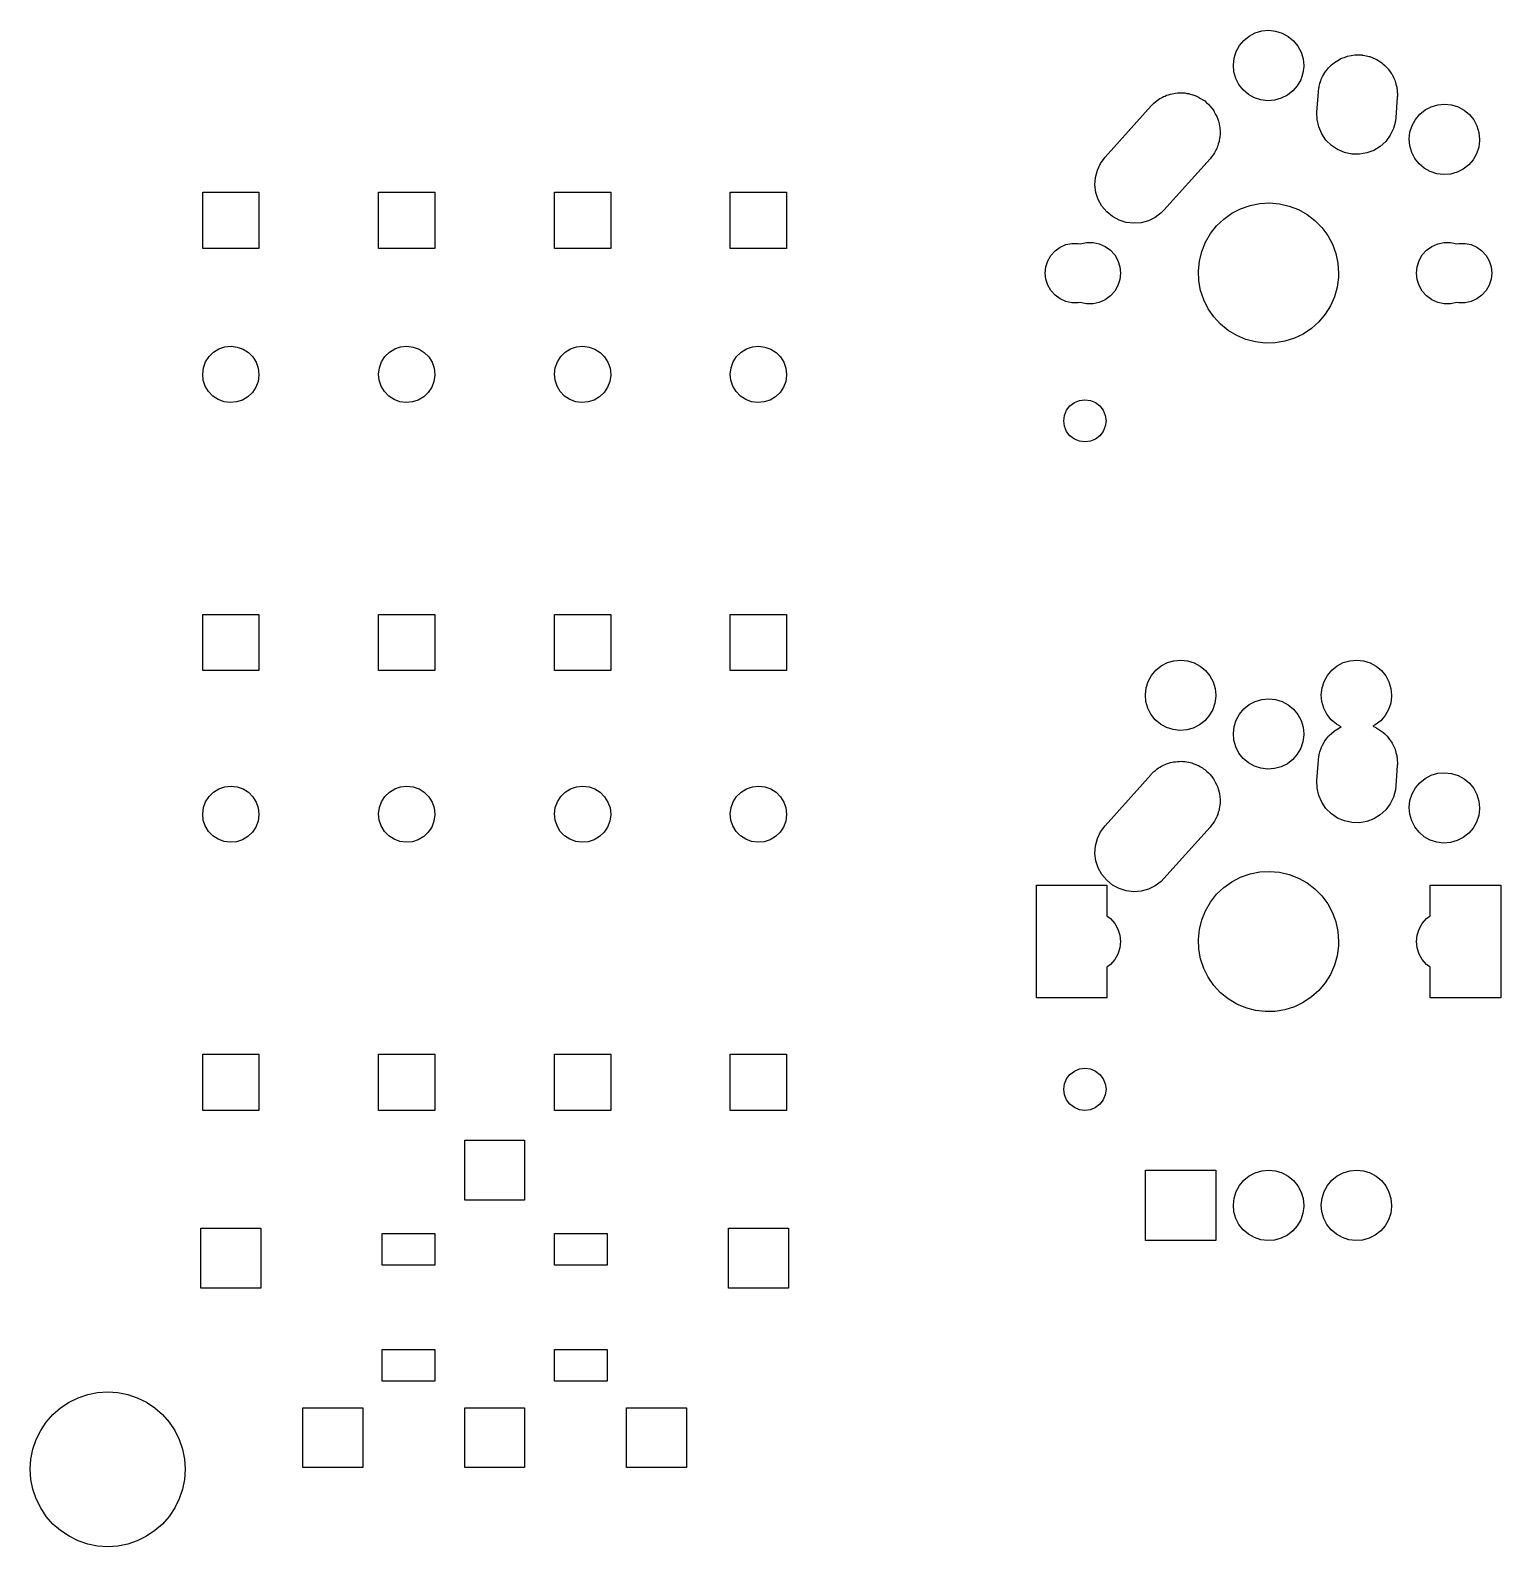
# Model space of a CAD drawing. Extents: x 124.3 to 210.2, y -114.7 to -26.3.
# Drawn here: x 124.3 to 166.1, y -114.7 to -71.6 of the extents above; entities that cross this region are included whole.
import ezdxf

# ---------------------------------------------------------------- set-up
doc = ezdxf.new("R2010")
doc.units = 0
doc.layers.add('BLACK', color=7, linetype='CONTINUOUS')

msp = doc.modelspace()

# ---------------------------------------------------------------- linework, layer by layer
at = {"layer": 'BLACK', "linetype": 'CONTINUOUS'}
for p, q in [((158.675, -72.035), (158.8, -71.8855)), ((158.8, -71.8855), (158.952, -71.7632)), ((158.952, -71.7632), (159.125, -71.6728)), ((159.125, -71.6728), (159.313, -71.6177)), ((159.313, -71.6177), (159.507, -71.6)), ((159.507, -71.6), (159.701, -71.6204)), ((159.701, -71.6204), (159.888, -71.6781)), ((159.888, -71.6781), (160.059, -71.771)), ((160.059, -71.771), (160.21, -71.8954)), ((160.21, -71.8954), (160.333, -72.0466)), ((158.5, -72.586), (158.522, -72.3921)), ((158.522, -72.3921), (158.581, -72.2061)), ((158.581, -72.2061), (158.675, -72.035)), ((160.333, -72.0466), (160.425, -72.2189)), ((160.425, -72.2189), (160.481, -72.4058)), ((160.481, -72.4058), (160.5, -72.6)), ((161.546, -72.4088), (161.552, -72.4066)), ((161.552, -72.4066), (161.556, -72.4046)), ((161.556, -72.4046), (161.681, -72.3584)), ((161.681, -72.3584), (161.746, -72.3338)), ((161.746, -72.3338), (161.748, -72.3335)), ((161.748, -72.3335), (161.749, -72.3333)), ((161.749, -72.3333), (161.952, -72.2985)), ((161.952, -72.2985), (161.954, -72.2985)), ((161.954, -72.2985), (161.957, -72.298)), ((161.957, -72.298), (162.02, -72.2994)), ((162.02, -72.2994), (162.158, -72.3012)), ((162.158, -72.3012), (162.164, -72.3025)), ((162.164, -72.3025), (162.171, -72.3027)), ((162.171, -72.3027), (162.24, -72.3176)), ((162.24, -72.3176), (162.36, -72.3413)), ((162.36, -72.3413), (162.37, -72.3456)), ((162.37, -72.3456), (162.38, -72.3476)), ((162.38, -72.3476), (162.446, -72.3758)), ((162.446, -72.3758), (162.551, -72.4176)), ((158.516, -72.7805), (158.5, -72.586)), ((158.57, -72.9681), (158.516, -72.7805)), ((160.475, -72.8215), (160.414, -73.0067)), ((160.5, -72.6279), (160.475, -72.8215)), ((160.5, -72.6), (160.5, -72.6279)), ((161.039, -72.9164), (161.078, -72.8355)), ((161.078, -72.8355), (161.09, -72.8202)), ((161.09, -72.8202), (161.096, -72.8073)), ((161.096, -72.8073), (161.151, -72.7385)), ((161.151, -72.7385), (161.206, -72.6643)), ((161.206, -72.6643), (161.217, -72.6543)), ((161.217, -72.6543), (161.224, -72.6456)), ((161.224, -72.6456), (161.295, -72.5836)), ((161.295, -72.5836), (161.364, -72.5203)), ((161.364, -72.5203), (161.373, -72.5148)), ((161.373, -72.5148), (161.379, -72.5099)), ((161.379, -72.5099), (161.468, -72.4566)), ((161.468, -72.4566), (161.546, -72.4088)), ((162.551, -72.4176), (162.564, -72.4262)), ((162.564, -72.4262), (162.576, -72.4313)), ((162.576, -72.4313), (162.635, -72.4707)), ((162.635, -72.4707), (162.725, -72.5275)), ((162.725, -72.5275), (162.74, -72.5415)), ((162.74, -72.5415), (162.754, -72.5506)), ((162.754, -72.5506), (162.802, -72.5989)), ((162.802, -72.5989), (162.876, -72.6672)), ((162.876, -72.6672), (162.891, -72.6875)), ((162.891, -72.6875), (162.905, -72.7014)), ((162.905, -72.7014), (162.942, -72.7559)), ((162.942, -72.7559), (162.999, -72.8322)), ((162.999, -72.8322), (163.012, -72.8589)), ((158.659, -73.1417), (158.57, -72.9681)), ((158.781, -73.2947), (158.659, -73.1417)), ((160.317, -73.1764), (160.19, -73.3242)), ((160.414, -73.0067), (160.317, -73.1764)), ((160.917, -73.3435), (160.93, -73.2343)), ((160.93, -73.2343), (160.937, -73.208)), ((160.937, -73.208), (160.94, -73.1861)), ((160.94, -73.1861), (160.963, -73.1113)), ((160.963, -73.1113), (160.985, -73.0278)), ((160.985, -73.0278), (160.995, -73.007)), ((160.995, -73.007), (161.001, -72.9895)), ((161.001, -72.9895), (161.039, -72.9164)), ((163.012, -72.8589), (163.025, -72.878)), ((163.025, -72.878), (163.051, -72.9362)), ((163.051, -72.9362), (163.09, -73.0168)), ((163.09, -73.0168), (163.1, -73.0499)), ((163.1, -73.0499), (163.11, -73.0742)), ((163.11, -73.0742), (163.123, -73.1335)), ((163.123, -73.1335), (163.146, -73.215)), ((163.146, -73.215), (163.15, -73.2537)), ((163.15, -73.2537), (163.156, -73.2829)), ((156.195, -73.7155), (156.24, -73.6706)), ((156.24, -73.6706), (156.289, -73.6338)), ((156.289, -73.6338), (156.339, -73.5899)), ((156.339, -73.5899), (156.377, -73.5671)), ((156.377, -73.5671), (156.411, -73.5418)), ((156.411, -73.5418), (156.462, -73.5165)), ((156.462, -73.5165), (156.516, -73.4846)), ((156.516, -73.4846), (156.561, -73.4678)), ((156.561, -73.4678), (156.602, -73.4476)), ((156.602, -73.4476), (156.654, -73.4334)), ((156.654, -73.4334), (156.709, -73.4133)), ((156.709, -73.4133), (156.761, -73.4044)), ((156.761, -73.4044), (156.809, -73.3914)), ((156.809, -73.3914), (156.859, -73.3876)), ((156.859, -73.3876), (156.912, -73.3785)), ((156.912, -73.3785), (156.969, -73.3792)), ((156.969, -73.3792), (157.022, -73.3752)), ((157.022, -73.3752), (157.068, -73.3805)), ((157.068, -73.3805), (157.118, -73.3812)), ((157.118, -73.3812), (157.178, -73.3931)), ((157.178, -73.3931), (157.234, -73.3996)), ((157.234, -73.3996), (157.275, -73.4124)), ((157.275, -73.4124), (157.32, -73.4213)), ((157.32, -73.4213), (157.381, -73.4457)), ((157.381, -73.4457), (157.438, -73.4637)), ((157.438, -73.4637), (157.472, -73.4822)), ((157.472, -73.4822), (157.511, -73.4976)), ((157.511, -73.4976), (157.57, -73.535)), ((157.57, -73.535), (157.626, -73.5651)), ((157.626, -73.5651), (157.653, -73.5875)), ((157.653, -73.5875), (157.685, -73.6075)), ((157.685, -73.6075), (157.74, -73.6582)), ((157.74, -73.6582), (157.791, -73.7003)), ((157.791, -73.7003), (157.812, -73.7246)), ((158.929, -73.4211), (158.781, -73.2947)), ((159.1, -73.5164), (158.929, -73.4211)), ((159.285, -73.5767), (159.1, -73.5164)), ((159.479, -73.5998), (159.285, -73.5767)), ((159.674, -73.5848), (159.479, -73.5998)), ((159.862, -73.5323), (159.674, -73.5848)), ((160.036, -73.4443), (159.862, -73.5323)), ((160.19, -73.3242), (160.036, -73.4443)), ((160.878, -73.9235), (160.917, -73.3435)), ((163.162, -73.4965), (163.122, -74.0765)), ((163.156, -73.2829), (163.158, -73.3408)), ((163.158, -73.3408), (163.165, -73.42)), ((163.163, -73.4789), (163.162, -73.4905)), ((163.162, -73.4905), (163.162, -73.4965)), ((163.165, -73.42), (163.163, -73.4789)), ((164.313, -73.7177), (164.507, -73.7)), ((164.507, -73.7), (164.701, -73.7204)), ((154.853, -75.2087), (156.163, -73.7487)), ((156.163, -73.7487), (156.178, -73.7332)), ((156.178, -73.7332), (156.184, -73.7256)), ((156.184, -73.7256), (156.195, -73.7155)), ((157.812, -73.7246), (157.836, -73.7472)), ((157.836, -73.7472), (157.884, -73.8109)), ((157.884, -73.8109), (157.928, -73.8644)), ((157.928, -73.8644), (157.942, -73.8887)), ((157.942, -73.8887), (157.959, -73.9122)), ((157.959, -73.9122), (157.997, -73.9879)), ((157.997, -73.9879), (158.032, -74.0514)), ((158.032, -74.0514), (158.039, -74.0742)), ((158.039, -74.0742), (158.05, -74.0968)), ((158.05, -74.0968), (158.075, -74.1832)), ((160.883, -74.1371), (160.878, -73.9235)), ((163.122, -74.0765), (163.11, -74.1857)), ((163.675, -74.135), (163.8, -73.9855)), ((163.8, -73.9855), (163.952, -73.8632)), ((163.952, -73.8632), (164.125, -73.7728)), ((164.125, -73.7728), (164.313, -73.7177)), ((164.701, -73.7204), (164.888, -73.7781)), ((164.888, -73.7781), (165.059, -73.871)), ((165.059, -73.871), (165.21, -73.9954)), ((165.21, -73.9954), (165.333, -74.1466)), ((158.075, -74.1832), (158.098, -74.2546)), ((158.098, -74.2546), (158.1, -74.2746)), ((158.1, -74.2746), (158.106, -74.295)), ((158.106, -74.295), (158.115, -74.3903)), ((158.123, -74.5589), (158.114, -74.6219)), ((158.115, -74.3903), (158.124, -74.4666)), ((158.124, -74.4666), (158.123, -74.4829)), ((158.123, -74.4829), (158.125, -74.5)), ((158.125, -74.5), (158.123, -74.5589)), ((160.929, -74.3458), (160.883, -74.1371)), ((161.014, -74.542), (160.929, -74.3458)), ((161.134, -74.7186), (161.014, -74.542)), ((163.054, -74.3921), (162.961, -74.5845)), ((163.11, -74.1857), (163.054, -74.3921)), ((163.5, -74.686), (163.522, -74.4921)), ((163.522, -74.4921), (163.581, -74.3061)), ((163.581, -74.3061), (163.675, -74.135)), ((165.333, -74.1466), (165.425, -74.3189)), ((165.425, -74.3189), (165.481, -74.5058)), ((165.481, -74.5058), (165.5, -74.7)), ((158.028, -74.9576), (157.992, -75.0209)), ((158.04, -74.9201), (158.028, -74.9576)), ((158.056, -74.8866), (158.04, -74.9201)), ((158.072, -74.8271), (158.056, -74.8866)), ((158.094, -74.7626), (158.072, -74.8271)), ((158.1, -74.7194), (158.094, -74.7626)), ((158.111, -74.6799), (158.1, -74.7194)), ((158.114, -74.6219), (158.111, -74.6799)), ((161.286, -74.8693), (161.134, -74.7186)), ((161.463, -74.9887), (161.286, -74.8693)), ((161.66, -75.0723), (161.463, -74.9887)), ((162.675, -74.8996), (162.493, -75.0111)), ((162.833, -74.7557), (162.675, -74.8996)), ((162.961, -74.5845), (162.833, -74.7557)), ((163.516, -74.8805), (163.5, -74.686)), ((163.57, -75.0681), (163.516, -74.8805)), ((165.475, -74.9215), (165.414, -75.1067)), ((165.5, -74.7279), (165.475, -74.9215)), ((165.5, -74.7), (165.5, -74.7279)), ((154.634, -75.5734), (154.726, -75.3806)), ((154.726, -75.3806), (154.853, -75.2087)), ((157.837, -75.2513), (156.527, -76.7113)), ((157.878, -75.1966), (157.837, -75.2513)), ((157.927, -75.1372), (157.878, -75.1966)), ((157.944, -75.1063), (157.927, -75.1372)), ((157.964, -75.0794), (157.944, -75.1063)), ((157.992, -75.0209), (157.964, -75.0794)), ((161.869, -75.1173), (161.66, -75.0723)), ((162.082, -75.122), (161.869, -75.1173)), ((162.293, -75.0862), (162.082, -75.122)), ((162.493, -75.0111), (162.293, -75.0862)), ((163.659, -75.2417), (163.57, -75.0681)), ((163.781, -75.3947), (163.659, -75.2417)), ((163.929, -75.5211), (163.781, -75.3947)), ((165.19, -75.4242), (165.036, -75.5443)), ((165.317, -75.2764), (165.19, -75.4242)), ((165.414, -75.1067), (165.317, -75.2764)), ((154.565, -75.9934), (154.579, -75.7801)), ((154.579, -75.7801), (154.634, -75.5734)), ((164.1, -75.6164), (163.929, -75.5211)), ((164.285, -75.6767), (164.1, -75.6164)), ((164.479, -75.6998), (164.285, -75.6767)), ((164.674, -75.6848), (164.479, -75.6998)), ((164.862, -75.6323), (164.674, -75.6848)), ((165.036, -75.5443), (164.862, -75.6323)), ((129.2, -77.8), (129.2, -76.2)), ((129.2, -76.2), (130.8, -76.2)), ((130.8, -76.2), (130.8, -77.8)), ((134.2, -77.8), (134.2, -76.2)), ((134.2, -76.2), (135.8, -76.2)), ((135.8, -76.2), (135.8, -77.8)), ((139.2, -77.8), (139.2, -76.2)), ((139.2, -76.2), (140.8, -76.2)), ((140.8, -76.2), (140.8, -77.8)), ((144.2, -77.8), (144.2, -76.2)), ((144.2, -76.2), (145.8, -76.2)), ((145.8, -76.2), (145.8, -77.8)), ((154.592, -76.2054), (154.565, -75.9934)), ((154.658, -76.4086), (154.592, -76.2054)), ((154.762, -76.5956), (154.658, -76.4086)), ((154.899, -76.7596), (154.762, -76.5956)), ((156.527, -76.7113), (156.45, -76.7894)), ((158.458, -76.7999), (158.708, -76.6701)), ((158.708, -76.6701), (158.974, -76.5768)), ((158.974, -76.5768), (159.25, -76.5218)), ((159.25, -76.5218), (159.531, -76.5063)), ((159.531, -76.5063), (159.812, -76.5306)), ((159.812, -76.5306), (160.086, -76.5942)), ((160.086, -76.5942), (160.349, -76.6959)), ((160.349, -76.6959), (160.595, -76.8335)), ((155.064, -76.8949), (154.899, -76.7596)), ((155.252, -76.9963), (155.064, -76.8949)), ((155.456, -77.0604), (155.252, -76.9963)), ((155.668, -77.0848), (155.456, -77.0604)), ((155.881, -77.0686), (155.668, -77.0848)), ((156.088, -77.0124), (155.881, -77.0686)), ((156.279, -76.9182), (156.088, -77.0124)), ((156.45, -76.7894), (156.279, -76.9182)), ((158.025, -77.1581), (158.229, -76.9637)), ((158.229, -76.9637), (158.458, -76.7999)), ((160.595, -76.8335), (160.819, -77.0044)), ((160.819, -77.0044), (161.016, -77.2051)), ((157.709, -77.6228), (157.851, -77.3793)), ((157.851, -77.3793), (158.025, -77.1581)), ((161.016, -77.2051), (161.184, -77.4316)), ((161.184, -77.4316), (161.317, -77.6795)), ((130.8, -77.8), (129.2, -77.8)), ((135.8, -77.8), (134.2, -77.8)), ((140.8, -77.8), (139.2, -77.8)), ((145.8, -77.8), (144.2, -77.8)), ((153.223, -78.1543), (153.312, -78.0004)), ((153.312, -78.0004), (153.431, -77.8683)), ((153.431, -77.8683), (153.575, -77.7639)), ((153.575, -77.7639), (153.737, -77.6916)), ((153.737, -77.6916), (153.911, -77.6547)), ((153.911, -77.6547), (154.089, -77.6547)), ((154.089, -77.6547), (154.15, -77.6677)), ((154.15, -77.6677), (154.329, -77.6298)), ((154.329, -77.6298), (154.511, -77.6298)), ((154.511, -77.6298), (154.69, -77.6678)), ((154.69, -77.6678), (154.857, -77.7422)), ((154.857, -77.7422), (155.005, -77.8497)), ((155.005, -77.8497), (155.128, -77.9857)), ((155.128, -77.9857), (155.219, -78.1441)), ((157.536, -78.1572), (157.604, -77.8839)), ((157.604, -77.8839), (157.709, -77.6228)), ((161.317, -77.6795), (161.415, -77.9437)), ((161.415, -77.9437), (161.474, -78.2191)), ((163.781, -78.1441), (163.872, -77.9857)), ((163.872, -77.9857), (163.995, -77.8497)), ((163.995, -77.8497), (164.142, -77.7422)), ((164.142, -77.7422), (164.31, -77.6678)), ((164.31, -77.6678), (164.489, -77.6298)), ((164.489, -77.6298), (164.671, -77.6298)), ((164.671, -77.6298), (164.85, -77.6677)), ((164.85, -77.6677), (164.911, -77.6547)), ((164.911, -77.6547), (165.089, -77.6547)), ((165.089, -77.6547), (165.263, -77.6916)), ((165.263, -77.6916), (165.425, -77.7639)), ((165.425, -77.7639), (165.569, -77.8683)), ((165.569, -77.8683), (165.688, -78.0004)), ((165.688, -78.0004), (165.777, -78.1543)), ((153.15, -78.5), (153.169, -78.3233)), ((153.169, -78.3233), (153.223, -78.1543)), ((155.219, -78.1441), (155.276, -78.3181)), ((155.276, -78.3181), (155.295, -78.5)), ((157.507, -78.4374), (157.536, -78.1572)), ((157.518, -78.7188), (157.507, -78.4374)), ((161.474, -78.2191), (161.494, -78.5)), ((163.705, -78.5), (163.724, -78.3181)), ((163.724, -78.3181), (163.781, -78.1441)), ((165.777, -78.1543), (165.831, -78.3233)), ((165.831, -78.3233), (165.85, -78.5)), ((153.169, -78.6767), (153.15, -78.5)), ((153.223, -78.8457), (153.169, -78.6767)), ((153.312, -78.9996), (153.223, -78.8457)), ((155.219, -78.8559), (155.128, -79.0143)), ((155.276, -78.6819), (155.219, -78.8559)), ((155.295, -78.5), (155.276, -78.6819)), ((157.569, -78.9959), (157.518, -78.7188)), ((161.49, -78.6252), (161.452, -78.9043)), ((161.494, -78.5), (161.49, -78.6252)), ((163.724, -78.6819), (163.705, -78.5)), ((163.781, -78.8559), (163.724, -78.6819)), ((163.872, -79.0143), (163.781, -78.8559)), ((165.777, -78.8457), (165.688, -78.9996)), ((165.831, -78.6767), (165.777, -78.8457)), ((165.85, -78.5), (165.831, -78.6767)), ((153.431, -79.1317), (153.312, -78.9996)), ((153.575, -79.2361), (153.431, -79.1317)), ((153.737, -79.3084), (153.575, -79.2361)), ((154.857, -79.2578), (154.69, -79.3322)), ((155.005, -79.1503), (154.857, -79.2578)), ((155.128, -79.0143), (155.005, -79.1503)), ((157.658, -79.263), (157.569, -78.9959)), ((157.784, -79.515), (157.658, -79.263)), ((161.376, -79.1754), (161.262, -79.433)), ((161.452, -78.9043), (161.376, -79.1754)), ((163.995, -79.1503), (163.872, -79.0143)), ((164.142, -79.2578), (163.995, -79.1503)), ((164.31, -79.3322), (164.142, -79.2578)), ((165.425, -79.2361), (165.263, -79.3084)), ((165.569, -79.1317), (165.425, -79.2361)), ((165.688, -78.9996), (165.569, -79.1317)), ((153.911, -79.3453), (153.737, -79.3084)), ((154.089, -79.3453), (153.911, -79.3453)), ((154.15, -79.3323), (154.089, -79.3453)), ((154.329, -79.3702), (154.15, -79.3323)), ((154.511, -79.3702), (154.329, -79.3702)), ((154.69, -79.3322), (154.511, -79.3702)), ((157.944, -79.7467), (157.784, -79.515)), ((161.113, -79.672), (160.932, -79.8876)), ((161.262, -79.433), (161.113, -79.672)), ((164.489, -79.3702), (164.31, -79.3322)), ((164.671, -79.3702), (164.489, -79.3702)), ((164.85, -79.3323), (164.671, -79.3702)), ((164.911, -79.3453), (164.85, -79.3323)), ((165.089, -79.3453), (164.911, -79.3453)), ((165.263, -79.3084), (165.089, -79.3453)), ((158.135, -79.9535), (157.944, -79.7467)), ((158.353, -80.1313), (158.135, -79.9535)), ((158.595, -80.2766), (158.353, -80.1313)), ((160.722, -80.0755), (160.488, -80.232)), ((160.932, -79.8876), (160.722, -80.0755)), ((129.828, -80.5987), (130.006, -80.58)), ((130.006, -80.58), (130.183, -80.6011)), ((134.828, -80.5987), (135.006, -80.58)), ((135.006, -80.58), (135.183, -80.6011)), ((139.828, -80.5987), (140.006, -80.58)), ((140.006, -80.58), (140.183, -80.6011)), ((144.828, -80.5987), (145.006, -80.58)), ((145.006, -80.58), (145.183, -80.6011)), ((158.854, -80.3864), (158.595, -80.2766)), ((159.126, -80.4586), (158.854, -80.3864)), ((159.406, -80.4917), (159.126, -80.4586)), ((159.688, -80.4851), (159.406, -80.4917)), ((159.965, -80.4388), (159.688, -80.4851)), ((160.234, -80.3539), (159.965, -80.4388)), ((160.488, -80.232), (160.234, -80.3539)), ((129.222, -81.1919), (129.283, -81.0243)), ((129.283, -81.0243), (129.38, -80.8744)), ((129.38, -80.8744), (129.507, -80.7496)), ((129.507, -80.7496), (129.659, -80.6561)), ((129.659, -80.6561), (129.828, -80.5987)), ((130.183, -80.6011), (130.351, -80.661)), ((130.351, -80.661), (130.501, -80.7565)), ((130.501, -80.7565), (130.627, -80.8831)), ((130.627, -80.8831), (130.721, -81.0343)), ((134.222, -81.1919), (134.283, -81.0243)), ((134.283, -81.0243), (134.38, -80.8744)), ((134.38, -80.8744), (134.507, -80.7496)), ((134.507, -80.7496), (134.659, -80.6561)), ((134.659, -80.6561), (134.828, -80.5987)), ((135.183, -80.6011), (135.351, -80.661)), ((135.351, -80.661), (135.501, -80.7565)), ((135.501, -80.7565), (135.627, -80.8831)), ((135.627, -80.8831), (135.721, -81.0343)), ((139.222, -81.1919), (139.283, -81.0243)), ((139.283, -81.0243), (139.38, -80.8744)), ((139.38, -80.8744), (139.507, -80.7496)), ((139.507, -80.7496), (139.659, -80.6561)), ((139.659, -80.6561), (139.828, -80.5987)), ((140.183, -80.6011), (140.351, -80.661)), ((140.351, -80.661), (140.501, -80.7565)), ((140.501, -80.7565), (140.627, -80.8831)), ((140.627, -80.8831), (140.721, -81.0343)), ((144.222, -81.1919), (144.283, -81.0243)), ((144.283, -81.0243), (144.38, -80.8744)), ((144.38, -80.8744), (144.507, -80.7496)), ((144.507, -80.7496), (144.659, -80.6561)), ((144.659, -80.6561), (144.828, -80.5987)), ((145.183, -80.6011), (145.351, -80.661)), ((145.351, -80.661), (145.501, -80.7565)), ((145.501, -80.7565), (145.627, -80.8831)), ((145.627, -80.8831), (145.721, -81.0343)), ((129.2, -81.3688), (129.222, -81.1919)), ((129.217, -81.5463), (129.2, -81.3688)), ((130.721, -81.0343), (130.78, -81.2028)), ((130.8, -81.4023), (130.775, -81.579)), ((130.78, -81.2028), (130.8, -81.38)), ((130.8, -81.38), (130.8, -81.4023)), ((134.2, -81.3688), (134.222, -81.1919)), ((134.217, -81.5463), (134.2, -81.3688)), ((135.721, -81.0343), (135.78, -81.2028)), ((135.8, -81.4023), (135.775, -81.579)), ((135.78, -81.2028), (135.8, -81.38)), ((135.8, -81.38), (135.8, -81.4023)), ((139.2, -81.3688), (139.222, -81.1919)), ((139.217, -81.5463), (139.2, -81.3688)), ((140.721, -81.0343), (140.78, -81.2028)), ((140.8, -81.4023), (140.775, -81.579)), ((140.78, -81.2028), (140.8, -81.38)), ((140.8, -81.38), (140.8, -81.4023)), ((144.2, -81.3688), (144.222, -81.1919)), ((144.217, -81.5463), (144.2, -81.3688)), ((145.721, -81.0343), (145.78, -81.2028)), ((145.8, -81.4023), (145.775, -81.579)), ((145.78, -81.2028), (145.8, -81.38)), ((145.8, -81.38), (145.8, -81.4023)), ((129.274, -81.7156), (129.217, -81.5463)), ((129.366, -81.8681), (129.274, -81.7156)), ((129.49, -81.9964), (129.366, -81.8681)), ((130.712, -81.7457), (130.613, -81.8942)), ((130.775, -81.579), (130.712, -81.7457)), ((134.274, -81.7156), (134.217, -81.5463)), ((134.366, -81.8681), (134.274, -81.7156)), ((134.49, -81.9964), (134.366, -81.8681)), ((135.712, -81.7457), (135.613, -81.8942)), ((135.775, -81.579), (135.712, -81.7457)), ((139.274, -81.7156), (139.217, -81.5463)), ((139.366, -81.8681), (139.274, -81.7156)), ((139.49, -81.9964), (139.366, -81.8681)), ((140.712, -81.7457), (140.613, -81.8942)), ((140.775, -81.579), (140.712, -81.7457)), ((144.274, -81.7156), (144.217, -81.5463)), ((144.366, -81.8681), (144.274, -81.7156)), ((144.49, -81.9964), (144.366, -81.8681)), ((145.712, -81.7457), (145.613, -81.8942)), ((145.775, -81.579), (145.712, -81.7457)), ((129.639, -82.0941), (129.49, -81.9964)), ((129.806, -82.1562), (129.639, -82.0941)), ((129.983, -82.1798), (129.806, -82.1562)), ((130.161, -82.1637), (129.983, -82.1798)), ((130.33, -82.1085), (130.161, -82.1637)), ((130.484, -82.0172), (130.33, -82.1085)), ((130.613, -81.8942), (130.484, -82.0172)), ((134.639, -82.0941), (134.49, -81.9964)), ((134.806, -82.1562), (134.639, -82.0941)), ((134.983, -82.1798), (134.806, -82.1562)), ((135.161, -82.1637), (134.983, -82.1798)), ((135.33, -82.1085), (135.161, -82.1637)), ((135.484, -82.0172), (135.33, -82.1085)), ((135.613, -81.8942), (135.484, -82.0172)), ((139.639, -82.0941), (139.49, -81.9964)), ((139.806, -82.1562), (139.639, -82.0941)), ((139.983, -82.1798), (139.806, -82.1562)), ((140.161, -82.1637), (139.983, -82.1798)), ((140.33, -82.1085), (140.161, -82.1637)), ((140.484, -82.0172), (140.33, -82.1085)), ((140.613, -81.8942), (140.484, -82.0172)), ((144.639, -82.0941), (144.49, -81.9964)), ((144.806, -82.1562), (144.639, -82.0941)), ((144.983, -82.1798), (144.806, -82.1562)), ((145.161, -82.1637), (144.983, -82.1798)), ((145.33, -82.1085), (145.161, -82.1637)), ((145.484, -82.0172), (145.33, -82.1085)), ((145.613, -81.8942), (145.484, -82.0172)), ((153.76, -82.4), (153.856, -82.2757)), ((153.856, -82.2757), (153.98, -82.1804)), ((153.98, -82.1804), (154.125, -82.1204)), ((154.125, -82.1204), (154.28, -82.1)), ((154.28, -82.1), (154.435, -82.1204)), ((154.435, -82.1204), (154.58, -82.1804)), ((154.58, -82.1804), (154.704, -82.2757)), ((154.704, -82.2757), (154.8, -82.4)), ((153.68, -82.7), (153.7, -82.5447)), ((153.7, -82.8553), (153.68, -82.7)), ((153.7, -82.5447), (153.76, -82.4)), ((154.8, -82.4), (154.86, -82.5447)), ((154.86, -82.5447), (154.88, -82.7)), ((154.88, -82.7), (154.86, -82.8553)), ((153.76, -83), (153.7, -82.8553)), ((153.856, -83.1243), (153.76, -83)), ((153.98, -83.2196), (153.856, -83.1243)), ((154.704, -83.1243), (154.58, -83.2196)), ((154.8, -83), (154.704, -83.1243)), ((154.86, -82.8553), (154.8, -83)), ((154.125, -83.2796), (153.98, -83.2196)), ((154.28, -83.3), (154.125, -83.2796)), ((154.435, -83.2796), (154.28, -83.3)), ((154.58, -83.2196), (154.435, -83.2796)), ((129.2, -89.8), (129.2, -88.2)), ((129.2, -88.2), (130.8, -88.2)), ((130.8, -88.2), (130.8, -89.8)), ((134.2, -89.8), (134.2, -88.2)), ((134.2, -88.2), (135.8, -88.2)), ((135.8, -88.2), (135.8, -89.8)), ((139.2, -89.8), (139.2, -88.2)), ((139.2, -88.2), (140.8, -88.2)), ((140.8, -88.2), (140.8, -89.8)), ((144.2, -89.8), (144.2, -88.2)), ((144.2, -88.2), (145.8, -88.2)), ((145.8, -88.2), (145.8, -89.8)), ((156.452, -89.6632), (156.625, -89.5728)), ((156.625, -89.5728), (156.813, -89.5177)), ((156.813, -89.5177), (157.007, -89.5)), ((157.007, -89.5), (157.201, -89.5204)), ((157.201, -89.5204), (157.388, -89.5781)), ((157.388, -89.5781), (157.559, -89.671)), ((161.452, -89.6632), (161.625, -89.5728)), ((161.625, -89.5728), (161.813, -89.5177)), ((161.813, -89.5177), (162.007, -89.5)), ((162.007, -89.5), (162.201, -89.5204)), ((162.201, -89.5204), (162.388, -89.5781)), ((162.388, -89.5781), (162.559, -89.671)), ((130.8, -89.8), (129.2, -89.8)), ((135.8, -89.8), (134.2, -89.8)), ((140.8, -89.8), (139.2, -89.8)), ((145.8, -89.8), (144.2, -89.8)), ((156.081, -90.1061), (156.175, -89.935)), ((156.175, -89.935), (156.3, -89.7855)), ((156.3, -89.7855), (156.452, -89.6632)), ((157.559, -89.671), (157.71, -89.7954)), ((157.71, -89.7954), (157.833, -89.9466)), ((157.833, -89.9466), (157.925, -90.1189)), ((161.081, -90.1061), (161.175, -89.935)), ((161.175, -89.935), (161.3, -89.7855)), ((161.3, -89.7855), (161.452, -89.6632)), ((162.559, -89.671), (162.71, -89.7954)), ((162.71, -89.7954), (162.833, -89.9466)), ((162.833, -89.9466), (162.925, -90.1189)), ((156, -90.486), (156.022, -90.2921)), ((156.016, -90.6805), (156, -90.486)), ((156.022, -90.2921), (156.081, -90.1061)), ((157.925, -90.1189), (157.981, -90.3058)), ((157.981, -90.3058), (158, -90.5)), ((158, -90.5), (158, -90.5279)), ((161, -90.486), (161.022, -90.2921)), ((161.016, -90.6805), (161, -90.486)), ((161.022, -90.2921), (161.081, -90.1061)), ((162.925, -90.1189), (162.981, -90.3058)), ((162.981, -90.3058), (163, -90.5)), ((163, -90.5), (163, -90.5279)), ((156.07, -90.8681), (156.016, -90.6805)), ((156.159, -91.0417), (156.07, -90.8681)), ((157.914, -90.9067), (157.817, -91.0764)), ((157.975, -90.7215), (157.914, -90.9067)), ((158, -90.5279), (157.975, -90.7215)), ((158.675, -91.035), (158.8, -90.8855)), ((158.8, -90.8855), (158.952, -90.7632)), ((158.952, -90.7632), (159.125, -90.6728)), ((159.125, -90.6728), (159.313, -90.6177)), ((159.313, -90.6177), (159.507, -90.6)), ((159.507, -90.6), (159.701, -90.6204)), ((159.701, -90.6204), (159.888, -90.6781)), ((159.888, -90.6781), (160.059, -90.771)), ((160.059, -90.771), (160.21, -90.8954)), ((160.21, -90.8954), (160.333, -91.0466)), ((161.07, -90.8681), (161.016, -90.6805)), ((161.159, -91.0417), (161.07, -90.8681)), ((162.914, -90.9067), (162.817, -91.0764)), ((162.975, -90.7215), (162.914, -90.9067)), ((163, -90.5279), (162.975, -90.7215)), ((156.281, -91.1947), (156.159, -91.0417)), ((156.429, -91.3211), (156.281, -91.1947)), ((156.6, -91.4164), (156.429, -91.3211)), ((157.536, -91.3443), (157.362, -91.4323)), ((157.69, -91.2242), (157.536, -91.3443)), ((157.817, -91.0764), (157.69, -91.2242)), ((158.522, -91.3921), (158.581, -91.2061)), ((158.581, -91.2061), (158.675, -91.035)), ((160.333, -91.0466), (160.425, -91.2189)), ((160.425, -91.2189), (160.481, -91.4058)), ((161.281, -91.1947), (161.159, -91.0417)), ((161.429, -91.3211), (161.281, -91.1947)), ((161.569, -91.3995), (161.429, -91.3211)), ((162.536, -91.3443), (162.461, -91.382)), ((162.69, -91.2242), (162.536, -91.3443)), ((162.817, -91.0764), (162.69, -91.2242)), ((156.785, -91.4767), (156.6, -91.4164)), ((156.979, -91.4998), (156.785, -91.4767)), ((157.174, -91.4848), (156.979, -91.4998)), ((157.362, -91.4323), (157.174, -91.4848)), ((158.5, -91.586), (158.522, -91.3921)), ((158.516, -91.7805), (158.5, -91.586)), ((158.57, -91.9681), (158.516, -91.7805)), ((160.5, -91.6279), (160.475, -91.8215)), ((160.481, -91.4058), (160.5, -91.6)), ((160.5, -91.6), (160.5, -91.6279)), ((161.096, -91.8073), (161.151, -91.7385)), ((161.151, -91.7385), (161.206, -91.6643)), ((161.206, -91.6643), (161.217, -91.6543)), ((161.217, -91.6543), (161.224, -91.6456)), ((161.224, -91.6456), (161.295, -91.5836)), ((161.295, -91.5836), (161.364, -91.5203)), ((161.364, -91.5203), (161.373, -91.5148)), ((161.373, -91.5148), (161.379, -91.5099)), ((161.379, -91.5099), (161.468, -91.4566)), ((161.468, -91.4566), (161.546, -91.4088)), ((161.546, -91.4088), (161.552, -91.4066)), ((161.552, -91.4066), (161.556, -91.4046)), ((161.556, -91.4046), (161.569, -91.3995)), ((162.461, -91.382), (162.551, -91.4176)), ((162.551, -91.4176), (162.564, -91.4262)), ((162.564, -91.4262), (162.576, -91.4313)), ((162.576, -91.4313), (162.635, -91.4707)), ((162.635, -91.4707), (162.725, -91.5275)), ((162.725, -91.5275), (162.74, -91.5415)), ((162.74, -91.5415), (162.754, -91.5506)), ((162.754, -91.5506), (162.802, -91.5989)), ((162.802, -91.5989), (162.876, -91.6672)), ((162.876, -91.6672), (162.891, -91.6875)), ((162.891, -91.6875), (162.905, -91.7014)), ((162.905, -91.7014), (162.942, -91.7559)), ((162.942, -91.7559), (162.999, -91.8322)), ((158.659, -92.1417), (158.57, -91.9681)), ((158.781, -92.2947), (158.659, -92.1417)), ((160.317, -92.1764), (160.19, -92.3242)), ((160.414, -92.0067), (160.317, -92.1764)), ((160.475, -91.8215), (160.414, -92.0067)), ((160.93, -92.2343), (160.937, -92.208)), ((160.937, -92.208), (160.94, -92.1861)), ((160.94, -92.1861), (160.963, -92.1113)), ((160.963, -92.1113), (160.985, -92.0278)), ((160.985, -92.0278), (160.995, -92.007)), ((160.995, -92.007), (161.001, -91.9895)), ((161.001, -91.9895), (161.039, -91.9164)), ((161.039, -91.9164), (161.078, -91.8355)), ((161.078, -91.8355), (161.09, -91.8202)), ((161.09, -91.8202), (161.096, -91.8073)), ((162.999, -91.8322), (163.012, -91.8589)), ((163.012, -91.8589), (163.025, -91.878)), ((163.025, -91.878), (163.051, -91.9362)), ((163.051, -91.9362), (163.09, -92.0168)), ((163.09, -92.0168), (163.1, -92.0499)), ((163.1, -92.0499), (163.11, -92.0742)), ((163.11, -92.0742), (163.123, -92.1335)), ((163.123, -92.1335), (163.146, -92.215)), ((163.146, -92.215), (163.15, -92.2537)), ((156.24, -92.6706), (156.289, -92.6338)), ((156.289, -92.6338), (156.339, -92.5899)), ((156.339, -92.5899), (156.377, -92.5671)), ((156.377, -92.5671), (156.411, -92.5418)), ((156.411, -92.5418), (156.462, -92.5165)), ((156.462, -92.5165), (156.516, -92.4846)), ((156.516, -92.4846), (156.561, -92.4678)), ((156.561, -92.4678), (156.602, -92.4476)), ((156.602, -92.4476), (156.654, -92.4334)), ((156.654, -92.4334), (156.709, -92.4133)), ((156.709, -92.4133), (156.761, -92.4044)), ((156.761, -92.4044), (156.809, -92.3914)), ((156.809, -92.3914), (156.859, -92.3876)), ((156.859, -92.3876), (156.912, -92.3785)), ((156.912, -92.3785), (156.969, -92.3792)), ((156.969, -92.3792), (157.022, -92.3752)), ((157.022, -92.3752), (157.068, -92.3805)), ((157.068, -92.3805), (157.118, -92.3812)), ((157.118, -92.3812), (157.178, -92.3931)), ((157.178, -92.3931), (157.234, -92.3996)), ((157.234, -92.3996), (157.275, -92.4124)), ((157.275, -92.4124), (157.32, -92.4213)), ((157.32, -92.4213), (157.381, -92.4457)), ((157.381, -92.4457), (157.438, -92.4637)), ((157.438, -92.4637), (157.472, -92.4822)), ((157.472, -92.4822), (157.511, -92.4976)), ((157.511, -92.4976), (157.57, -92.535)), ((157.57, -92.535), (157.626, -92.5651)), ((157.626, -92.5651), (157.653, -92.5875)), ((157.653, -92.5875), (157.685, -92.6075)), ((157.685, -92.6075), (157.74, -92.6582)), ((157.74, -92.6582), (157.791, -92.7003)), ((158.929, -92.4211), (158.781, -92.2947)), ((159.1, -92.5164), (158.929, -92.4211)), ((159.285, -92.5767), (159.1, -92.5164)), ((159.479, -92.5998), (159.285, -92.5767)), ((159.674, -92.5848), (159.479, -92.5998)), ((159.862, -92.5323), (159.674, -92.5848)), ((160.036, -92.4443), (159.862, -92.5323)), ((160.19, -92.3242), (160.036, -92.4443)), ((160.878, -92.9235), (160.917, -92.3435)), ((160.917, -92.3435), (160.93, -92.2343)), ((163.162, -92.4965), (163.122, -93.0765)), ((163.15, -92.2537), (163.156, -92.2829)), ((163.156, -92.2829), (163.158, -92.3408)), ((163.158, -92.3408), (163.165, -92.42)), ((163.163, -92.4789), (163.162, -92.4905)), ((163.162, -92.4905), (163.162, -92.4965)), ((163.165, -92.42), (163.163, -92.4789)), ((129.828, -93.0987), (130.006, -93.08)), ((130.006, -93.08), (130.183, -93.1011)), ((134.828, -93.0987), (135.006, -93.08)), ((135.006, -93.08), (135.183, -93.1011)), ((139.828, -93.0987), (140.006, -93.08)), ((140.006, -93.08), (140.183, -93.1011)), ((144.828, -93.0987), (145.006, -93.08)), ((145.006, -93.08), (145.183, -93.1011)), ((154.853, -94.2087), (156.163, -92.7487)), ((156.163, -92.7487), (156.178, -92.7332)), ((156.178, -92.7332), (156.184, -92.7256)), ((156.184, -92.7256), (156.195, -92.7155)), ((156.195, -92.7155), (156.24, -92.6706)), ((157.791, -92.7003), (157.812, -92.7246)), ((157.812, -92.7246), (157.836, -92.7472)), ((157.836, -92.7472), (157.884, -92.8109)), ((157.884, -92.8109), (157.928, -92.8644)), ((157.928, -92.8644), (157.942, -92.8887)), ((157.942, -92.8887), (157.959, -92.9122)), ((157.959, -92.9122), (157.997, -92.9879)), ((157.997, -92.9879), (158.032, -93.0514)), ((158.032, -93.0514), (158.039, -93.0742)), ((158.039, -93.0742), (158.05, -93.0968)), ((160.883, -93.1371), (160.878, -92.9235)), ((163.122, -93.0765), (163.11, -93.1857)), ((163.675, -93.135), (163.8, -92.9855)), ((163.8, -92.9855), (163.952, -92.8632)), ((163.952, -92.8632), (164.125, -92.7728)), ((164.125, -92.7728), (164.313, -92.7177)), ((164.313, -92.7177), (164.507, -92.7)), ((164.507, -92.7), (164.701, -92.7204)), ((164.701, -92.7204), (164.888, -92.7781)), ((164.888, -92.7781), (165.059, -92.871)), ((165.059, -92.871), (165.21, -92.9954)), ((165.21, -92.9954), (165.333, -93.1466)), ((129.222, -93.6919), (129.283, -93.5243)), ((129.283, -93.5243), (129.38, -93.3744)), ((129.38, -93.3744), (129.507, -93.2496)), ((129.507, -93.2496), (129.659, -93.1561)), ((129.659, -93.1561), (129.828, -93.0987)), ((130.183, -93.1011), (130.351, -93.161)), ((130.351, -93.161), (130.501, -93.2565)), ((130.501, -93.2565), (130.627, -93.3831)), ((130.627, -93.3831), (130.721, -93.5343)), ((134.222, -93.6919), (134.283, -93.5243)), ((134.283, -93.5243), (134.38, -93.3744)), ((134.38, -93.3744), (134.507, -93.2496)), ((134.507, -93.2496), (134.659, -93.1561)), ((134.659, -93.1561), (134.828, -93.0987)), ((135.183, -93.1011), (135.351, -93.161)), ((135.351, -93.161), (135.501, -93.2565)), ((135.501, -93.2565), (135.627, -93.3831)), ((135.627, -93.3831), (135.721, -93.5343)), ((139.222, -93.6919), (139.283, -93.5243)), ((139.283, -93.5243), (139.38, -93.3744)), ((139.38, -93.3744), (139.507, -93.2496)), ((139.507, -93.2496), (139.659, -93.1561)), ((139.659, -93.1561), (139.828, -93.0987)), ((140.183, -93.1011), (140.351, -93.161)), ((140.351, -93.161), (140.501, -93.2565)), ((140.501, -93.2565), (140.627, -93.3831)), ((140.627, -93.3831), (140.721, -93.5343)), ((144.222, -93.6919), (144.283, -93.5243)), ((144.283, -93.5243), (144.38, -93.3744)), ((144.38, -93.3744), (144.507, -93.2496)), ((144.507, -93.2496), (144.659, -93.1561)), ((144.659, -93.1561), (144.828, -93.0987)), ((145.183, -93.1011), (145.351, -93.161)), ((145.351, -93.161), (145.501, -93.2565)), ((145.501, -93.2565), (145.627, -93.3831)), ((145.627, -93.3831), (145.721, -93.5343)), ((158.05, -93.0968), (158.075, -93.1832)), ((158.075, -93.1832), (158.098, -93.2546)), ((158.098, -93.2546), (158.1, -93.2746)), ((158.1, -93.2746), (158.106, -93.295)), ((158.106, -93.295), (158.115, -93.3903)), ((158.115, -93.3903), (158.124, -93.4666)), ((158.124, -93.4666), (158.123, -93.4829)), ((158.123, -93.4829), (158.125, -93.5)), ((158.125, -93.5), (158.123, -93.5589)), ((160.929, -93.3458), (160.883, -93.1371)), ((161.014, -93.542), (160.929, -93.3458)), ((163.054, -93.3921), (162.961, -93.5845)), ((163.11, -93.1857), (163.054, -93.3921)), ((163.5, -93.686), (163.522, -93.4921)), ((163.522, -93.4921), (163.581, -93.3061)), ((163.581, -93.3061), (163.675, -93.135)), ((165.333, -93.1466), (165.425, -93.3189)), ((165.425, -93.3189), (165.481, -93.5058)), ((165.481, -93.5058), (165.5, -93.7)), ((129.2, -93.8688), (129.222, -93.6919)), ((129.217, -94.0463), (129.2, -93.8688)), ((130.721, -93.5343), (130.78, -93.7028)), ((130.8, -93.9023), (130.775, -94.079)), ((130.78, -93.7028), (130.8, -93.88)), ((130.8, -93.88), (130.8, -93.9023)), ((134.2, -93.8688), (134.222, -93.6919)), ((134.217, -94.0463), (134.2, -93.8688)), ((135.721, -93.5343), (135.78, -93.7028)), ((135.8, -93.9023), (135.775, -94.079)), ((135.78, -93.7028), (135.8, -93.88)), ((135.8, -93.88), (135.8, -93.9023)), ((139.2, -93.8688), (139.222, -93.6919)), ((139.217, -94.0463), (139.2, -93.8688)), ((140.721, -93.5343), (140.78, -93.7028)), ((140.8, -93.9023), (140.775, -94.079)), ((140.78, -93.7028), (140.8, -93.88)), ((140.8, -93.88), (140.8, -93.9023)), ((144.2, -93.8688), (144.222, -93.6919)), ((144.217, -94.0463), (144.2, -93.8688)), ((145.721, -93.5343), (145.78, -93.7028)), ((145.8, -93.9023), (145.775, -94.079)), ((145.78, -93.7028), (145.8, -93.88)), ((145.8, -93.88), (145.8, -93.9023)), ((158.028, -93.9576), (157.992, -94.0209)), ((158.04, -93.9201), (158.028, -93.9576)), ((158.056, -93.8866), (158.04, -93.9201)), ((158.072, -93.8271), (158.056, -93.8866)), ((158.094, -93.7626), (158.072, -93.8271)), ((158.1, -93.7194), (158.094, -93.7626)), ((158.111, -93.6799), (158.1, -93.7194)), ((158.114, -93.6219), (158.111, -93.6799)), ((158.123, -93.5589), (158.114, -93.6219)), ((161.134, -93.7186), (161.014, -93.542)), ((161.286, -93.8693), (161.134, -93.7186)), ((161.463, -93.9887), (161.286, -93.8693)), ((162.675, -93.8996), (162.493, -94.0111)), ((162.833, -93.7557), (162.675, -93.8996)), ((162.961, -93.5845), (162.833, -93.7557)), ((163.516, -93.8805), (163.5, -93.686)), ((163.57, -94.0681), (163.516, -93.8805)), ((165.475, -93.9215), (165.414, -94.1067)), ((165.5, -93.7279), (165.475, -93.9215)), ((165.5, -93.7), (165.5, -93.7279)), ((129.274, -94.2156), (129.217, -94.0463)), ((129.366, -94.3681), (129.274, -94.2156)), ((129.49, -94.4964), (129.366, -94.3681)), ((130.712, -94.2457), (130.613, -94.3942)), ((130.775, -94.079), (130.712, -94.2457)), ((134.274, -94.2156), (134.217, -94.0463)), ((134.366, -94.3681), (134.274, -94.2156)), ((134.49, -94.4964), (134.366, -94.3681)), ((135.712, -94.2457), (135.613, -94.3942)), ((135.775, -94.079), (135.712, -94.2457)), ((139.274, -94.2156), (139.217, -94.0463)), ((139.366, -94.3681), (139.274, -94.2156)), ((139.49, -94.4964), (139.366, -94.3681)), ((140.712, -94.2457), (140.613, -94.3942)), ((140.775, -94.079), (140.712, -94.2457)), ((144.274, -94.2156), (144.217, -94.0463)), ((144.366, -94.3681), (144.274, -94.2156)), ((144.49, -94.4964), (144.366, -94.3681)), ((145.712, -94.2457), (145.613, -94.3942)), ((145.775, -94.079), (145.712, -94.2457)), ((154.634, -94.5734), (154.726, -94.3806)), ((154.726, -94.3806), (154.853, -94.2087)), ((157.837, -94.2513), (156.527, -95.7113)), ((157.878, -94.1966), (157.837, -94.2513)), ((157.927, -94.1372), (157.878, -94.1966)), ((157.944, -94.1063), (157.927, -94.1372)), ((157.964, -94.0794), (157.944, -94.1063)), ((157.992, -94.0209), (157.964, -94.0794)), ((161.66, -94.0723), (161.463, -93.9887)), ((161.869, -94.1173), (161.66, -94.0723)), ((162.082, -94.122), (161.869, -94.1173)), ((162.293, -94.0862), (162.082, -94.122)), ((162.493, -94.0111), (162.293, -94.0862)), ((163.659, -94.2417), (163.57, -94.0681)), ((163.781, -94.3947), (163.659, -94.2417)), ((165.317, -94.2764), (165.19, -94.4242)), ((165.414, -94.1067), (165.317, -94.2764)), ((129.639, -94.5941), (129.49, -94.4964)), ((129.806, -94.6562), (129.639, -94.5941)), ((129.983, -94.6798), (129.806, -94.6562)), ((130.161, -94.6637), (129.983, -94.6798)), ((130.33, -94.6085), (130.161, -94.6637)), ((130.484, -94.5172), (130.33, -94.6085)), ((130.613, -94.3942), (130.484, -94.5172)), ((134.639, -94.5941), (134.49, -94.4964)), ((134.806, -94.6562), (134.639, -94.5941)), ((134.983, -94.6798), (134.806, -94.6562)), ((135.161, -94.6637), (134.983, -94.6798)), ((135.33, -94.6085), (135.161, -94.6637)), ((135.484, -94.5172), (135.33, -94.6085)), ((135.613, -94.3942), (135.484, -94.5172)), ((139.639, -94.5941), (139.49, -94.4964)), ((139.806, -94.6562), (139.639, -94.5941)), ((139.983, -94.6798), (139.806, -94.6562)), ((140.161, -94.6637), (139.983, -94.6798)), ((140.33, -94.6085), (140.161, -94.6637)), ((140.484, -94.5172), (140.33, -94.6085)), ((140.613, -94.3942), (140.484, -94.5172)), ((144.639, -94.5941), (144.49, -94.4964)), ((144.806, -94.6562), (144.639, -94.5941)), ((144.983, -94.6798), (144.806, -94.6562)), ((145.161, -94.6637), (144.983, -94.6798)), ((145.33, -94.6085), (145.161, -94.6637)), ((145.484, -94.5172), (145.33, -94.6085)), ((145.613, -94.3942), (145.484, -94.5172)), ((154.565, -94.9934), (154.579, -94.7801)), ((154.579, -94.7801), (154.634, -94.5734)), ((163.929, -94.5211), (163.781, -94.3947)), ((164.1, -94.6164), (163.929, -94.5211)), ((164.285, -94.6767), (164.1, -94.6164)), ((164.479, -94.6998), (164.285, -94.6767)), ((164.674, -94.6848), (164.479, -94.6998)), ((164.862, -94.6323), (164.674, -94.6848)), ((165.036, -94.5443), (164.862, -94.6323)), ((165.19, -94.4242), (165.036, -94.5443)), ((154.592, -95.2054), (154.565, -94.9934)), ((154.658, -95.4086), (154.592, -95.2054)), ((154.762, -95.5956), (154.658, -95.4086)), ((154.899, -95.7596), (154.762, -95.5956)), ((158.458, -95.7999), (158.708, -95.6701)), ((158.708, -95.6701), (158.974, -95.5768)), ((158.974, -95.5768), (159.25, -95.5218)), ((159.25, -95.5218), (159.531, -95.5063)), ((159.531, -95.5063), (159.812, -95.5306)), ((159.812, -95.5306), (160.086, -95.5942)), ((160.086, -95.5942), (160.349, -95.6959)), ((152.9, -99.1), (152.9, -95.9)), ((152.9, -95.9), (154.9, -95.9)), ((155.064, -95.8949), (154.899, -95.7596)), ((154.9, -95.9), (154.9, -96.7731)), ((155.252, -95.9963), (155.064, -95.8949)), ((155.456, -96.0604), (155.252, -95.9963)), ((155.668, -96.0848), (155.456, -96.0604)), ((155.881, -96.0686), (155.668, -96.0848)), ((156.088, -96.0124), (155.881, -96.0686)), ((156.279, -95.9182), (156.088, -96.0124)), ((156.45, -95.7894), (156.279, -95.9182)), ((156.527, -95.7113), (156.45, -95.7894)), ((158.025, -96.1581), (158.229, -95.9637)), ((158.229, -95.9637), (158.458, -95.7999)), ((160.349, -95.6959), (160.595, -95.8335)), ((160.595, -95.8335), (160.819, -96.0044)), ((160.819, -96.0044), (161.016, -96.2051)), ((164.1, -96.7731), (164.1, -95.9)), ((164.1, -95.9), (166.1, -95.9)), ((166.1, -95.9), (166.1, -99.1)), ((157.709, -96.6228), (157.851, -96.3793)), ((157.851, -96.3793), (158.025, -96.1581)), ((161.016, -96.2051), (161.184, -96.4316)), ((161.184, -96.4316), (161.317, -96.6795)), ((154.9, -96.7731), (155.005, -96.8497)), ((155.005, -96.8497), (155.128, -96.9857)), ((157.536, -97.1572), (157.604, -96.8839)), ((157.604, -96.8839), (157.709, -96.6228)), ((161.317, -96.6795), (161.415, -96.9437)), ((161.415, -96.9437), (161.474, -97.2191)), ((163.872, -96.9857), (163.995, -96.8497)), ((163.995, -96.8497), (164.1, -96.7731)), ((155.128, -96.9857), (155.219, -97.1441)), ((155.219, -97.1441), (155.276, -97.3181)), ((155.276, -97.3181), (155.295, -97.5)), ((157.507, -97.4374), (157.536, -97.1572)), ((161.474, -97.2191), (161.494, -97.5)), ((163.705, -97.5), (163.724, -97.3181)), ((163.724, -97.3181), (163.781, -97.1441)), ((163.781, -97.1441), (163.872, -96.9857)), ((155.276, -97.6819), (155.219, -97.8559)), ((155.295, -97.5), (155.276, -97.6819)), ((157.518, -97.7188), (157.507, -97.4374)), ((157.569, -97.9959), (157.518, -97.7188)), ((161.49, -97.6252), (161.452, -97.9043)), ((161.494, -97.5), (161.49, -97.6252)), ((163.724, -97.6819), (163.705, -97.5)), ((163.781, -97.8559), (163.724, -97.6819)), ((155.005, -98.1503), (154.9, -98.2269)), ((154.9, -98.2269), (154.9, -99.1)), ((155.128, -98.0143), (155.005, -98.1503)), ((155.219, -97.8559), (155.128, -98.0143)), ((157.658, -98.263), (157.569, -97.9959)), ((157.784, -98.515), (157.658, -98.263)), ((161.376, -98.1754), (161.262, -98.433)), ((161.452, -97.9043), (161.376, -98.1754)), ((163.872, -98.0143), (163.781, -97.8559)), ((163.995, -98.1503), (163.872, -98.0143)), ((164.1, -98.2269), (163.995, -98.1503)), ((164.1, -99.1), (164.1, -98.2269)), ((157.944, -98.7467), (157.784, -98.515)), ((161.113, -98.672), (160.932, -98.8876)), ((161.262, -98.433), (161.113, -98.672)), ((154.9, -99.1), (152.9, -99.1)), ((158.135, -98.9535), (157.944, -98.7467)), ((158.353, -99.1313), (158.135, -98.9535)), ((160.722, -99.0755), (160.488, -99.232)), ((160.932, -98.8876), (160.722, -99.0755)), ((166.1, -99.1), (164.1, -99.1)), ((158.595, -99.2766), (158.353, -99.1313)), ((158.854, -99.3864), (158.595, -99.2766)), ((159.126, -99.4586), (158.854, -99.3864)), ((159.406, -99.4917), (159.126, -99.4586)), ((159.688, -99.4851), (159.406, -99.4917)), ((159.965, -99.4388), (159.688, -99.4851)), ((160.234, -99.3539), (159.965, -99.4388)), ((160.488, -99.232), (160.234, -99.3539)), ((129.2, -102.3), (129.2, -100.7)), ((129.2, -100.7), (130.8, -100.7)), ((130.8, -100.7), (130.8, -102.3)), ((134.2, -102.3), (134.2, -100.7)), ((134.2, -100.7), (135.8, -100.7)), ((135.8, -100.7), (135.8, -102.3)), ((139.2, -102.3), (139.2, -100.7)), ((139.2, -100.7), (140.8, -100.7)), ((140.8, -100.7), (140.8, -102.3)), ((144.2, -102.3), (144.2, -100.7)), ((144.2, -100.7), (145.8, -100.7)), ((145.8, -100.7), (145.8, -102.3)), ((153.76, -101.4), (153.856, -101.276)), ((153.856, -101.276), (153.98, -101.18)), ((153.98, -101.18), (154.125, -101.12)), ((154.125, -101.12), (154.28, -101.1)), ((154.28, -101.1), (154.435, -101.12)), ((154.435, -101.12), (154.58, -101.18)), ((154.58, -101.18), (154.704, -101.276)), ((154.704, -101.276), (154.8, -101.4)), ((153.68, -101.7), (153.7, -101.545)), ((153.7, -101.855), (153.68, -101.7)), ((153.7, -101.545), (153.76, -101.4)), ((154.8, -101.4), (154.86, -101.545)), ((154.86, -101.545), (154.88, -101.7)), ((154.88, -101.7), (154.86, -101.855)), ((153.76, -102), (153.7, -101.855)), ((153.856, -102.124), (153.76, -102)), ((153.98, -102.22), (153.856, -102.124)), ((154.704, -102.124), (154.58, -102.22)), ((154.8, -102), (154.704, -102.124)), ((154.86, -101.855), (154.8, -102)), ((130.8, -102.3), (129.2, -102.3)), ((135.8, -102.3), (134.2, -102.3)), ((140.8, -102.3), (139.2, -102.3)), ((145.8, -102.3), (144.2, -102.3)), ((154.125, -102.28), (153.98, -102.22)), ((154.28, -102.3), (154.125, -102.28)), ((154.435, -102.28), (154.28, -102.3)), ((154.58, -102.22), (154.435, -102.28)), ((136.65, -104.85), (136.65, -103.15)), ((136.65, -103.15), (138.35, -103.15)), ((138.35, -103.15), (138.35, -104.85)), ((156, -106), (156, -104)), ((156, -104), (158, -104)), ((158, -104), (158, -106)), ((158.675, -104.435), (158.8, -104.286)), ((158.8, -104.286), (158.952, -104.163)), ((158.952, -104.163), (159.125, -104.073)), ((159.125, -104.073), (159.313, -104.018)), ((159.313, -104.018), (159.507, -104)), ((159.507, -104), (159.701, -104.02)), ((159.701, -104.02), (159.888, -104.078)), ((159.888, -104.078), (160.059, -104.171)), ((160.059, -104.171), (160.21, -104.295)), ((160.21, -104.295), (160.333, -104.447)), ((161.175, -104.435), (161.3, -104.286)), ((161.3, -104.286), (161.452, -104.163)), ((161.452, -104.163), (161.625, -104.073)), ((161.625, -104.073), (161.813, -104.018)), ((161.813, -104.018), (162.007, -104)), ((162.007, -104), (162.201, -104.02)), ((162.201, -104.02), (162.388, -104.078)), ((162.388, -104.078), (162.559, -104.171)), ((162.559, -104.171), (162.71, -104.295)), ((162.71, -104.295), (162.833, -104.447)), ((158.522, -104.792), (158.581, -104.606)), ((158.581, -104.606), (158.675, -104.435)), ((160.333, -104.447), (160.425, -104.619)), ((160.425, -104.619), (160.481, -104.806)), ((161.022, -104.792), (161.081, -104.606)), ((161.081, -104.606), (161.175, -104.435)), ((162.833, -104.447), (162.925, -104.619)), ((162.925, -104.619), (162.981, -104.806)), ((138.35, -104.85), (136.65, -104.85)), ((158.5, -104.986), (158.522, -104.792)), ((158.516, -105.181), (158.5, -104.986)), ((160.5, -105.028), (160.475, -105.222)), ((160.481, -104.806), (160.5, -105)), ((160.5, -105), (160.5, -105.028)), ((161, -104.986), (161.022, -104.792)), ((161.016, -105.181), (161, -104.986)), ((163, -105.028), (162.975, -105.222)), ((162.981, -104.806), (163, -105)), ((163, -105), (163, -105.028)), ((158.57, -105.368), (158.516, -105.181)), ((158.659, -105.542), (158.57, -105.368)), ((158.781, -105.695), (158.659, -105.542)), ((160.317, -105.576), (160.19, -105.724)), ((160.414, -105.407), (160.317, -105.576)), ((160.475, -105.222), (160.414, -105.407)), ((161.07, -105.368), (161.016, -105.181)), ((161.159, -105.542), (161.07, -105.368)), ((161.281, -105.695), (161.159, -105.542)), ((162.817, -105.576), (162.69, -105.724)), ((162.914, -105.407), (162.817, -105.576)), ((162.975, -105.222), (162.914, -105.407)), ((129.15, -107.35), (129.15, -105.65)), ((129.15, -105.65), (130.85, -105.65)), ((130.85, -105.65), (130.85, -107.35)), ((134.3, -106.7), (134.3, -105.8)), ((134.3, -105.8), (135.8, -105.8)), ((135.8, -105.8), (135.8, -106.7)), ((139.2, -106.7), (139.2, -105.8)), ((139.2, -105.8), (140.7, -105.8)), ((140.7, -105.8), (140.7, -106.7)), ((144.15, -107.35), (144.15, -105.65)), ((144.15, -105.65), (145.85, -105.65)), ((145.85, -105.65), (145.85, -107.35)), ((158, -106), (156, -106)), ((158.929, -105.821), (158.781, -105.695)), ((159.1, -105.916), (158.929, -105.821)), ((159.285, -105.977), (159.1, -105.916)), ((159.479, -106), (159.285, -105.977)), ((159.674, -105.985), (159.479, -106)), ((159.862, -105.932), (159.674, -105.985)), ((160.036, -105.844), (159.862, -105.932)), ((160.19, -105.724), (160.036, -105.844)), ((161.429, -105.821), (161.281, -105.695)), ((161.6, -105.916), (161.429, -105.821)), ((161.785, -105.977), (161.6, -105.916)), ((161.979, -106), (161.785, -105.977)), ((162.174, -105.985), (161.979, -106)), ((162.362, -105.932), (162.174, -105.985)), ((162.536, -105.844), (162.362, -105.932)), ((162.69, -105.724), (162.536, -105.844)), ((135.8, -106.7), (134.3, -106.7)), ((140.7, -106.7), (139.2, -106.7)), ((130.85, -107.35), (129.15, -107.35)), ((145.85, -107.35), (144.15, -107.35)), ((134.3, -110), (134.3, -109.1)), ((134.3, -109.1), (135.8, -109.1)), ((135.8, -109.1), (135.8, -110)), ((139.2, -110), (139.2, -109.1)), ((139.2, -109.1), (140.7, -109.1)), ((140.7, -109.1), (140.7, -110)), ((125.931, -110.375), (126.213, -110.319)), ((126.213, -110.319), (126.5, -110.3)), ((126.5, -110.3), (126.787, -110.319)), ((126.787, -110.319), (127.069, -110.375)), ((135.8, -110), (134.3, -110)), ((140.7, -110), (139.2, -110)), ((124.944, -110.944), (125.161, -110.755)), ((125.161, -110.755), (125.4, -110.595)), ((125.4, -110.595), (125.658, -110.467)), ((125.658, -110.467), (125.931, -110.375)), ((127.069, -110.375), (127.342, -110.467)), ((127.342, -110.467), (127.6, -110.595)), ((127.6, -110.595), (127.839, -110.755)), ((127.839, -110.755), (128.056, -110.944)), ((132.05, -112.45), (132.05, -110.75)), ((132.05, -110.75), (133.75, -110.75)), ((133.75, -110.75), (133.75, -112.45)), ((136.65, -112.45), (136.65, -110.75)), ((136.65, -110.75), (138.35, -110.75)), ((138.35, -110.75), (138.35, -112.45)), ((141.25, -112.45), (141.25, -110.75)), ((141.25, -110.75), (142.95, -110.75)), ((142.95, -110.75), (142.95, -112.45)), ((124.595, -111.4), (124.755, -111.161)), ((124.755, -111.161), (124.944, -110.944)), ((128.056, -110.944), (128.245, -111.161)), ((128.245, -111.161), (128.405, -111.4)), ((124.467, -111.658), (124.595, -111.4)), ((128.405, -111.4), (128.533, -111.658)), ((124.319, -112.213), (124.375, -111.931)), ((124.375, -111.931), (124.467, -111.658)), ((128.533, -111.658), (128.625, -111.931)), ((128.625, -111.931), (128.681, -112.213)), ((124.3, -112.5), (124.319, -112.213)), ((128.681, -112.213), (128.7, -112.5)), ((133.75, -112.45), (132.05, -112.45)), ((138.35, -112.45), (136.65, -112.45)), ((142.95, -112.45), (141.25, -112.45)), ((124.319, -112.787), (124.3, -112.5)), ((124.375, -113.069), (124.319, -112.787)), ((128.681, -112.787), (128.625, -113.069)), ((128.7, -112.5), (128.681, -112.787)), ((124.467, -113.342), (124.375, -113.069)), ((124.595, -113.6), (124.467, -113.342)), ((128.533, -113.342), (128.405, -113.6)), ((128.625, -113.069), (128.533, -113.342)), ((124.755, -113.839), (124.595, -113.6)), ((128.405, -113.6), (128.245, -113.839)), ((124.944, -114.056), (124.755, -113.839)), ((125.161, -114.245), (124.944, -114.056)), ((128.056, -114.056), (127.839, -114.245)), ((128.245, -113.839), (128.056, -114.056)), ((125.4, -114.405), (125.161, -114.245)), ((125.658, -114.533), (125.4, -114.405)), ((125.931, -114.625), (125.658, -114.533)), ((126.213, -114.681), (125.931, -114.625)), ((127.069, -114.625), (126.787, -114.681)), ((127.342, -114.533), (127.069, -114.625)), ((127.6, -114.405), (127.342, -114.533)), ((127.839, -114.245), (127.6, -114.405)), ((126.5, -114.7), (126.213, -114.681)), ((126.787, -114.681), (126.5, -114.7))]:
    msp.add_line(p, q, dxfattribs=at)

doc.saveas('drawing.dxf')
